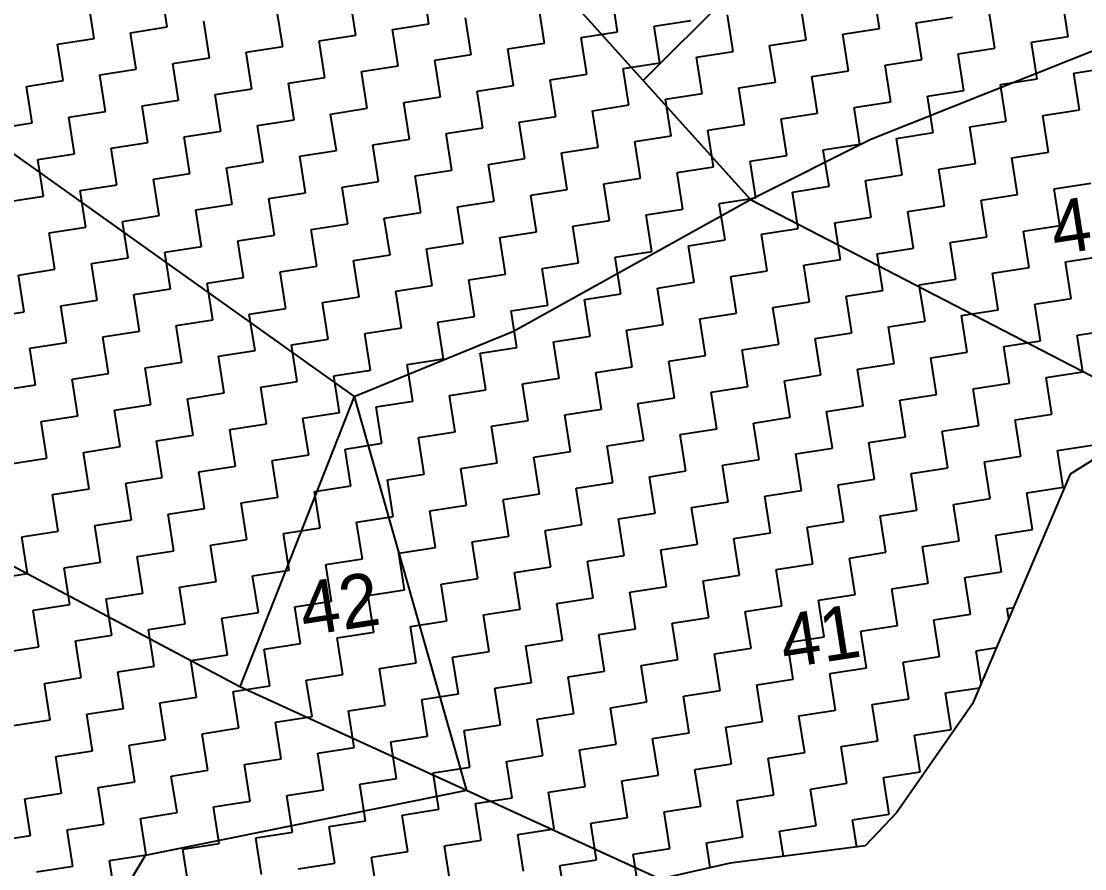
# Model space of a CAD drawing. Header units: metres. Extents: x 288488 to 290462, y 1999122 to 2001536.
# Drawn here: x 288994.5 to 289137, y 1999396.6 to 1999510.1 of the extents above; entities that cross this region are included whole.
import ezdxf
from ezdxf.enums import TextEntityAlignment as Align

# ---------------------------------------------------------------- set-up
doc = ezdxf.new("R2010")
doc.units = ezdxf.units.M
doc.header["$MEASUREMENT"] = 0
for name, color, linetype in [('POLY_HATCH', 12, 'Continuous'), ('POLY_PARCEL', 6, 'Continuous'), ('TEXT_PARCEL', 7, 'Continuous')]:
    doc.layers.add(name, color=color, linetype=linetype)
doc.styles.add('TEXT_MAP', font='')
doc.styles.get('TEXT_MAP').set_extended_font_data('Kruti Dev 050')

msp = doc.modelspace()

# ---------------------------------------------------------------- linework, layer by layer
at = {"layer": 'POLY_HATCH', "linetype": 'Continuous'}
for p, q in [((289014.07, 1999509.36), (289013.31, 1999514.26)), ((289049.14, 1999509.79), (289048.38, 1999514.69)), ((289109.48, 1999509.15), (289108.71, 1999514.05)), ((289004.27, 1999507.83), (289003.51, 1999512.73)), ((289039.34, 1999508.27), (289038.58, 1999513.17)), ((289074.41, 1999508.71), (289073.64, 1999513.61)), ((289134.74, 1999508.06), (289133.98, 1999512.96)), ((289029.54, 1999506.74), (289028.77, 1999511.64)), ((289064.61, 1999507.18), (289063.84, 1999512.08)), ((289099.68, 1999507.62), (289098.91, 1999512.52)), ((289124.94, 1999506.53), (289124.18, 1999511.43)), ((289019.73, 1999505.22), (289018.97, 1999510.12)), ((289044.24, 1999509.03), (289049.14, 1999509.79)), ((289054.8, 1999505.66), (289054.04, 1999510.56)), ((289079.31, 1999509.47), (289084.21, 1999510.23)), ((289089.87, 1999506.09), (289089.11, 1999511)), ((289114.38, 1999509.91), (289119.28, 1999510.67)), ((289115.14, 1999505.01), (289114.38, 1999509.91)), ((289009.17, 1999508.59), (289014.07, 1999509.36)), ((289009.93, 1999503.69), (289009.17, 1999508.59)), ((289045, 1999504.13), (289044.24, 1999509.03)), ((289069.51, 1999507.94), (289074.41, 1999508.71)), ((289080.07, 1999504.57), (289079.31, 1999509.47)), ((289104.58, 1999508.38), (289109.48, 1999509.15)), ((289105.34, 1999503.48), (289104.58, 1999508.38)), ((288999.37, 1999507.07), (289004.27, 1999507.83)), ((289000.13, 1999502.17), (288999.37, 1999507.07)), ((289034.44, 1999507.51), (289039.34, 1999508.27)), ((289035.2, 1999502.6), (289034.44, 1999507.51)), ((289059.7, 1999506.42), (289064.61, 1999507.18)), ((289070.27, 1999503.04), (289069.51, 1999507.94)), ((289094.77, 1999506.86), (289099.68, 1999507.62)), ((289095.54, 1999501.96), (289094.77, 1999506.86)), ((289129.84, 1999507.3), (289134.74, 1999508.06)), ((289130.61, 1999502.4), (289129.84, 1999507.3)), ((289024.64, 1999505.98), (289029.54, 1999506.74)), ((289025.4, 1999501.08), (289024.64, 1999505.98)), ((289049.9, 1999504.89), (289054.8, 1999505.66)), ((289060.47, 1999501.52), (289059.7, 1999506.42)), ((289084.97, 1999505.33), (289089.87, 1999506.09)), ((289120.04, 1999505.77), (289124.94, 1999506.53)), ((289120.8, 1999500.87), (289120.04, 1999505.77)), ((289014.83, 1999504.45), (289019.73, 1999505.22)), ((289015.6, 1999499.55), (289014.83, 1999504.45)), ((289040.1, 1999503.37), (289045, 1999504.13)), ((289050.67, 1999499.99), (289049.9, 1999504.89)), ((289075.17, 1999503.81), (289080.07, 1999504.57)), ((289085.74, 1999500.43), (289084.97, 1999505.33)), ((289110.24, 1999504.24), (289115.14, 1999505.01)), ((289111, 1999499.34), (289110.24, 1999504.24)), ((289005.03, 1999502.93), (289009.93, 1999503.69)), ((289005.79, 1999498.03), (289005.03, 1999502.93)), ((289030.3, 1999501.84), (289035.2, 1999502.6)), ((289040.86, 1999498.47), (289040.1, 1999503.37)), ((289065.37, 1999502.28), (289070.27, 1999503.04)), ((289075.93, 1999498.91), (289075.17, 1999503.81)), ((289100.44, 1999502.72), (289105.34, 1999503.48)), ((289101.2, 1999497.82), (289100.44, 1999502.72)), ((289135.51, 1999503.16), (289140.41, 1999503.92)), ((289136.27, 1999498.26), (289135.51, 1999503.16)), ((288995.23, 1999501.4), (289000.13, 1999502.17)), ((288995.99, 1999496.5), (288995.23, 1999501.4)), ((289031.06, 1999496.94), (289030.3, 1999501.84)), ((289055.57, 1999500.75), (289060.47, 1999501.52)), ((289066.13, 1999497.38), (289065.37, 1999502.28)), ((289090.64, 1999501.19), (289095.54, 1999501.96)), ((289091.4, 1999496.29), (289090.64, 1999501.19)), ((289125.71, 1999501.63), (289130.61, 1999502.4)), ((289126.47, 1999496.73), (289125.71, 1999501.63)), ((289020.5, 1999500.32), (289025.4, 1999501.08)), ((289021.26, 1999495.42), (289020.5, 1999500.32)), ((289045.76, 1999499.23), (289050.67, 1999499.99)), ((289056.33, 1999495.85), (289055.57, 1999500.75)), ((289080.83, 1999499.67), (289085.74, 1999500.43)), ((289115.9, 1999500.11), (289120.8, 1999500.87)), ((289116.67, 1999495.21), (289115.9, 1999500.11)), ((289010.7, 1999498.79), (289015.6, 1999499.55)), ((289011.46, 1999493.89), (289010.7, 1999498.79)), ((289035.96, 1999497.7), (289040.86, 1999498.47)), ((289046.53, 1999494.33), (289045.76, 1999499.23)), ((289071.03, 1999498.14), (289075.93, 1999498.91)), ((289081.6, 1999494.77), (289080.83, 1999499.67)), ((289106.1, 1999498.58), (289111, 1999499.34)), ((289106.86, 1999493.68), (289106.1, 1999498.58)), ((289000.89, 1999497.26), (289005.79, 1999498.03)), ((289001.66, 1999492.36), (289000.89, 1999497.26)), ((289026.16, 1999496.18), (289031.06, 1999496.94)), ((289036.73, 1999492.8), (289035.96, 1999497.7)), ((289061.23, 1999496.62), (289066.13, 1999497.38)), ((289071.8, 1999493.24), (289071.03, 1999498.14)), ((289096.3, 1999497.06), (289101.2, 1999497.82)), ((289097.06, 1999492.15), (289096.3, 1999497.06)), ((289131.37, 1999497.49), (289136.27, 1999498.26)), ((289132.13, 1999492.59), (289131.37, 1999497.49)), ((288991.09, 1999495.74), (288995.99, 1999496.5)), ((289026.92, 1999491.28), (289026.16, 1999496.18)), ((289051.43, 1999495.09), (289056.33, 1999495.85)), ((289061.99, 1999491.72), (289061.23, 1999496.62)), ((289086.5, 1999495.53), (289091.4, 1999496.29)), ((289087.26, 1999490.63), (289086.5, 1999495.53)), ((289121.57, 1999495.97), (289126.47, 1999496.73)), ((289122.33, 1999491.07), (289121.57, 1999495.97)), ((289016.36, 1999494.65), (289021.26, 1999495.42)), ((289017.12, 1999489.75), (289016.36, 1999494.65)), ((289041.63, 1999493.57), (289046.53, 1999494.33)), ((289052.19, 1999490.19), (289051.43, 1999495.09)), ((289076.7, 1999494), (289081.6, 1999494.77)), ((289111.77, 1999494.44), (289116.67, 1999495.21)), ((289112.53, 1999489.54), (289111.77, 1999494.44)), ((289006.56, 1999493.13), (289011.46, 1999493.89)), ((289007.32, 1999488.23), (289006.56, 1999493.13)), ((289031.83, 1999492.04), (289036.73, 1999492.8)), ((289042.39, 1999488.66), (289041.63, 1999493.57)), ((289066.89, 1999492.48), (289071.8, 1999493.24)), ((289077.46, 1999489.1), (289076.7, 1999494)), ((289101.96, 1999492.92), (289106.86, 1999493.68)), ((289102.73, 1999488.02), (289101.96, 1999492.92)), ((288996.76, 1999491.6), (289001.66, 1999492.36)), ((288997.52, 1999486.7), (288996.76, 1999491.6)), ((289022.02, 1999490.51), (289026.92, 1999491.28)), ((289032.59, 1999487.14), (289031.83, 1999492.04)), ((289057.09, 1999490.95), (289061.99, 1999491.72)), ((289067.66, 1999487.58), (289066.89, 1999492.48)), ((289092.16, 1999491.39), (289097.06, 1999492.15)), ((289092.92, 1999486.49), (289092.16, 1999491.39)), ((289127.23, 1999491.83), (289132.13, 1999492.59)), ((289127.99, 1999486.93), (289127.23, 1999491.83)), ((289022.79, 1999485.61), (289022.02, 1999490.51)), ((289047.29, 1999489.43), (289052.19, 1999490.19)), ((289057.86, 1999486.05), (289057.09, 1999490.95)), ((289082.36, 1999489.87), (289087.26, 1999490.63)), ((289083.12, 1999484.97), (289082.36, 1999489.87)), ((289117.43, 1999490.31), (289122.33, 1999491.07)), ((289118.19, 1999485.4), (289117.43, 1999490.31)), ((289012.22, 1999488.99), (289017.12, 1999489.75)), ((289012.98, 1999484.09), (289012.22, 1999488.99)), ((289037.49, 1999487.9), (289042.39, 1999488.66)), ((289048.05, 1999484.53), (289047.29, 1999489.43)), ((289072.56, 1999488.34), (289077.46, 1999489.1)), ((289073.32, 1999483.44), (289072.56, 1999488.34)), ((289107.63, 1999488.78), (289112.53, 1999489.54)), ((289108.39, 1999483.88), (289107.63, 1999488.78)), ((289132.89, 1999487.69), (289137.8, 1999488.46)), ((289002.42, 1999487.46), (289007.32, 1999488.23)), ((289003.18, 1999482.56), (289002.42, 1999487.46)), ((289027.69, 1999486.38), (289032.59, 1999487.14)), ((289038.25, 1999483), (289037.49, 1999487.9)), ((289062.76, 1999486.81), (289067.66, 1999487.58)), ((289097.83, 1999487.25), (289102.73, 1999488.02)), ((289098.59, 1999482.35), (289097.83, 1999487.25)), ((289123.09, 1999486.17), (289127.99, 1999486.93)), ((289133.66, 1999482.79), (289132.89, 1999487.69)), ((288992.62, 1999485.94), (288997.52, 1999486.7)), ((289017.89, 1999484.85), (289022.79, 1999485.61)), ((289028.45, 1999481.48), (289027.69, 1999486.38)), ((289052.95, 1999485.29), (289057.86, 1999486.05)), ((289063.52, 1999481.91), (289062.76, 1999486.81)), ((289088.02, 1999485.73), (289092.92, 1999486.49)), ((289088.79, 1999480.83), (289088.02, 1999485.73)), ((289123.86, 1999481.27), (289123.09, 1999486.17)), ((289008.08, 1999483.32), (289012.98, 1999484.09)), ((289018.65, 1999479.95), (289017.89, 1999484.85)), ((289043.15, 1999483.76), (289048.05, 1999484.53)), ((289053.72, 1999480.39), (289052.95, 1999485.29)), ((289078.22, 1999484.2), (289083.12, 1999484.97)), ((289078.98, 1999479.3), (289078.22, 1999484.2)), ((289113.29, 1999484.64), (289118.19, 1999485.4)), ((289114.05, 1999479.74), (289113.29, 1999484.64)), ((289008.85, 1999478.42), (289008.08, 1999483.32)), ((289033.35, 1999482.24), (289038.25, 1999483)), ((289043.92, 1999478.86), (289043.15, 1999483.76)), ((289068.42, 1999482.68), (289073.32, 1999483.44)), ((289069.18, 1999477.78), (289068.42, 1999482.68)), ((289103.49, 1999483.12), (289108.39, 1999483.88)), ((289104.25, 1999478.21), (289103.49, 1999483.12)), ((289128.76, 1999482.03), (289133.66, 1999482.79)), ((288998.28, 1999481.8), (289003.18, 1999482.56)), ((288999.04, 1999476.9), (288998.28, 1999481.8)), ((289023.55, 1999480.71), (289028.45, 1999481.48)), ((289034.11, 1999477.34), (289033.35, 1999482.24)), ((289058.62, 1999481.15), (289063.52, 1999481.91)), ((289093.69, 1999481.59), (289098.59, 1999482.35)), ((289094.45, 1999476.69), (289093.69, 1999481.59)), ((289118.95, 1999480.5), (289123.86, 1999481.27)), ((289129.52, 1999477.13), (289128.76, 1999482.03)), ((289013.75, 1999479.19), (289018.65, 1999479.95)), ((289024.31, 1999475.81), (289023.55, 1999480.71)), ((289048.82, 1999479.63), (289053.72, 1999480.39)), ((289059.38, 1999476.25), (289058.62, 1999481.15)), ((289083.89, 1999480.06), (289088.79, 1999480.83)), ((289084.65, 1999475.16), (289083.89, 1999480.06)), ((289119.72, 1999475.6), (289118.95, 1999480.5)), ((289003.95, 1999477.66), (289008.85, 1999478.42)), ((289014.51, 1999474.29), (289013.75, 1999479.19)), ((289039.01, 1999478.1), (289043.92, 1999478.86)), ((289049.58, 1999474.72), (289048.82, 1999479.63)), ((289074.08, 1999478.54), (289078.98, 1999479.3)), ((289074.85, 1999473.64), (289074.08, 1999478.54)), ((289109.15, 1999478.98), (289114.05, 1999479.74)), ((289109.92, 1999474.08), (289109.15, 1999478.98)), ((289134.42, 1999477.89), (289139.32, 1999478.65)), ((289004.71, 1999472.76), (289003.95, 1999477.66)), ((289029.21, 1999476.57), (289034.11, 1999477.34)), ((289039.78, 1999473.2), (289039.01, 1999478.1)), ((289064.28, 1999477.01), (289069.18, 1999477.78)), ((289065.04, 1999472.11), (289064.28, 1999477.01)), ((289099.35, 1999477.45), (289104.25, 1999478.21)), ((289100.11, 1999472.55), (289099.35, 1999477.45)), ((289124.62, 1999476.37), (289129.52, 1999477.13)), ((289135.18, 1999472.99), (289134.42, 1999477.89)), ((288994.14, 1999476.14), (288999.04, 1999476.9)), ((288994.91, 1999471.23), (288994.14, 1999476.14)), ((289019.41, 1999475.05), (289024.31, 1999475.81)), ((289029.98, 1999471.67), (289029.21, 1999476.57)), ((289054.48, 1999475.49), (289059.38, 1999476.25)), ((289089.55, 1999475.93), (289094.45, 1999476.69)), ((289090.31, 1999471.03), (289089.55, 1999475.93)), ((289114.82, 1999474.84), (289119.72, 1999475.6)), ((289125.38, 1999471.46), (289124.62, 1999476.37)), ((289009.61, 1999473.52), (289014.51, 1999474.29)), ((289020.17, 1999470.15), (289019.41, 1999475.05)), ((289044.68, 1999473.96), (289049.58, 1999474.72)), ((289055.24, 1999470.59), (289054.48, 1999475.49)), ((289079.75, 1999474.4), (289084.65, 1999475.16)), ((289080.51, 1999469.5), (289079.75, 1999474.4)), ((289115.58, 1999469.94), (289114.82, 1999474.84)), ((288999.81, 1999472), (289004.71, 1999472.76)), ((289010.37, 1999468.62), (289009.61, 1999473.52)), ((289034.88, 1999472.44), (289039.78, 1999473.2)), ((289045.44, 1999469.06), (289044.68, 1999473.96)), ((289069.95, 1999472.88), (289074.85, 1999473.64)), ((289070.71, 1999467.97), (289069.95, 1999472.88)), ((289105.01, 1999473.31), (289109.92, 1999474.08)), ((289105.78, 1999468.41), (289105.01, 1999473.31)), ((289130.28, 1999472.23), (289135.18, 1999472.99)), ((289000.57, 1999467.1), (288999.81, 1999472)), ((289025.07, 1999470.91), (289029.98, 1999471.67)), ((289035.64, 1999467.54), (289034.88, 1999472.44)), ((289060.14, 1999471.35), (289065.04, 1999472.11)), ((289060.91, 1999466.45), (289060.14, 1999471.35)), ((289095.21, 1999471.79), (289100.11, 1999472.55)), ((289095.98, 1999466.89), (289095.21, 1999471.79)), ((289120.48, 1999470.7), (289125.38, 1999471.46)), ((289131.04, 1999467.33), (289130.28, 1999472.23)), ((288990.01, 1999470.47), (288994.91, 1999471.23)), ((289015.27, 1999469.39), (289020.17, 1999470.15)), ((289025.84, 1999466.01), (289025.07, 1999470.91)), ((289050.34, 1999469.82), (289055.24, 1999470.59)), ((289051.1, 1999464.92), (289050.34, 1999469.82)), ((289085.41, 1999470.26), (289090.31, 1999471.03)), ((289086.17, 1999465.36), (289085.41, 1999470.26)), ((289110.68, 1999469.18), (289115.58, 1999469.94)), ((289121.24, 1999465.8), (289120.48, 1999470.7)), ((289005.47, 1999467.86), (289010.37, 1999468.62)), ((289016.04, 1999464.48), (289015.27, 1999469.39)), ((289040.54, 1999468.3), (289045.44, 1999469.06)), ((289075.61, 1999468.74), (289080.51, 1999469.5)), ((289076.37, 1999463.84), (289075.61, 1999468.74)), ((289100.88, 1999467.65), (289105.78, 1999468.41)), ((289111.44, 1999464.27), (289110.68, 1999469.18)), ((289135.95, 1999468.09), (289140.85, 1999468.85)), ((288995.67, 1999466.33), (289000.57, 1999467.1)), ((289006.23, 1999462.96), (289005.47, 1999467.86)), ((289030.74, 1999466.77), (289035.64, 1999467.54)), ((289041.3, 1999463.4), (289040.54, 1999468.3)), ((289065.81, 1999467.21), (289070.71, 1999467.97)), ((289066.57, 1999462.31), (289065.81, 1999467.21)), ((289101.64, 1999462.75), (289100.88, 1999467.65)), ((289126.14, 1999466.56), (289131.04, 1999467.33)), ((289136.71, 1999463.19), (289135.95, 1999468.09)), ((288996.43, 1999461.43), (288995.67, 1999466.33)), ((289020.94, 1999465.25), (289025.84, 1999466.01)), ((289031.5, 1999461.87), (289030.74, 1999466.77)), ((289056.01, 1999465.69), (289060.91, 1999466.45)), ((289056.77, 1999460.78), (289056.01, 1999465.69)), ((289091.07, 1999466.12), (289095.98, 1999466.89)), ((289091.84, 1999461.22), (289091.07, 1999466.12)), ((289116.34, 1999465.04), (289121.24, 1999465.8)), ((289126.91, 1999461.66), (289126.14, 1999466.56)), ((289011.13, 1999463.72), (289016.04, 1999464.48)), ((289021.7, 1999460.35), (289020.94, 1999465.25)), ((289046.2, 1999464.16), (289051.1, 1999464.92)), ((289046.97, 1999459.26), (289046.2, 1999464.16)), ((289081.27, 1999464.6), (289086.17, 1999465.36)), ((289082.04, 1999459.7), (289081.27, 1999464.6)), ((289106.54, 1999463.51), (289111.44, 1999464.27)), ((289117.1, 1999460.14), (289116.34, 1999465.04)), ((289001.33, 1999462.2), (289006.23, 1999462.96)), ((289011.9, 1999458.82), (289011.13, 1999463.72)), ((289036.4, 1999462.63), (289041.3, 1999463.4)), ((289071.47, 1999463.07), (289076.37, 1999463.84)), ((289072.23, 1999458.17), (289071.47, 1999463.07)), ((289096.74, 1999461.99), (289101.64, 1999462.75)), ((289107.3, 1999458.61), (289106.54, 1999463.51)), ((289131.81, 1999462.43), (289136.71, 1999463.19)), ((288991.53, 1999460.67), (288996.43, 1999461.43)), ((289002.1, 1999457.29), (289001.33, 1999462.2)), ((289026.6, 1999461.11), (289031.5, 1999461.87)), ((289037.16, 1999457.73), (289036.4, 1999462.63)), ((289061.67, 1999461.55), (289066.57, 1999462.31)), ((289062.43, 1999456.65), (289061.67, 1999461.55)), ((289097.5, 1999457.09), (289096.74, 1999461.99)), ((289122.01, 1999460.9), (289126.91, 1999461.66)), ((289132.57, 1999457.52), (289131.81, 1999462.43)), ((289016.8, 1999459.58), (289021.7, 1999460.35)), ((289027.36, 1999456.21), (289026.6, 1999461.11)), ((289051.87, 1999460.02), (289056.77, 1999460.78)), ((289052.63, 1999455.12), (289051.87, 1999460.02)), ((289086.94, 1999460.46), (289091.84, 1999461.22)), ((289087.7, 1999455.56), (289086.94, 1999460.46)), ((289112.2, 1999459.37), (289117.1, 1999460.14)), ((289122.77, 1999456), (289122.01, 1999460.9)), ((289007, 1999458.06), (289011.9, 1999458.82)), ((289017.56, 1999454.68), (289016.8, 1999459.58)), ((289042.07, 1999458.5), (289046.97, 1999459.26)), ((289042.83, 1999453.6), (289042.07, 1999458.5)), ((289077.13, 1999458.94), (289082.04, 1999459.7)), ((289077.9, 1999454.03), (289077.13, 1999458.94)), ((289102.4, 1999457.85), (289107.3, 1999458.61)), ((289112.97, 1999454.47), (289112.2, 1999459.37)), ((288997.19, 1999456.53), (289002.1, 1999457.29)), ((289007.76, 1999453.16), (289007, 1999458.06)), ((289032.26, 1999456.97), (289037.16, 1999457.73)), ((289067.33, 1999457.41), (289072.23, 1999458.17)), ((289068.1, 1999452.51), (289067.33, 1999457.41)), ((289092.6, 1999456.32), (289097.5, 1999457.09)), ((289103.17, 1999452.95), (289102.4, 1999457.85)), ((289127.67, 1999456.76), (289132.57, 1999457.52)), ((288997.96, 1999451.63), (288997.19, 1999456.53)), ((289022.46, 1999455.45), (289027.36, 1999456.21)), ((289033.03, 1999452.07), (289032.26, 1999456.97)), ((289057.53, 1999455.88), (289062.43, 1999456.65)), ((289058.29, 1999450.98), (289057.53, 1999455.88)), ((289093.36, 1999451.42), (289092.6, 1999456.32)), ((289117.87, 1999455.24), (289122.77, 1999456)), ((289128.43, 1999451.86), (289127.67, 1999456.76)), ((289012.66, 1999453.92), (289017.56, 1999454.68)), ((289023.22, 1999450.54), (289022.46, 1999455.45)), ((289047.73, 1999454.36), (289052.63, 1999455.12)), ((289048.49, 1999449.46), (289047.73, 1999454.36)), ((289082.8, 1999454.8), (289087.7, 1999455.56)), ((289083.56, 1999449.9), (289082.8, 1999454.8)), ((289108.07, 1999453.71), (289112.97, 1999454.47)), ((289118.63, 1999450.33), (289117.87, 1999455.24)), ((289002.86, 1999452.39), (289007.76, 1999453.16)), ((289013.42, 1999449.02), (289012.66, 1999453.92)), ((289037.93, 1999452.83), (289042.83, 1999453.6)), ((289038.69, 1999447.93), (289037.93, 1999452.83)), ((289073, 1999453.27), (289077.9, 1999454.03)), ((289073.76, 1999448.37), (289073, 1999453.27)), ((289098.26, 1999452.18), (289103.17, 1999452.95)), ((289108.83, 1999448.81), (289108.07, 1999453.71)), ((289133.33, 1999452.62), (289138.23, 1999453.39)), ((288993.06, 1999450.87), (288997.96, 1999451.63)), ((289003.62, 1999447.49), (289002.86, 1999452.39)), ((289028.13, 1999451.31), (289033.03, 1999452.07)), ((289028.89, 1999446.41), (289028.13, 1999451.31)), ((289063.19, 1999451.75), (289068.1, 1999452.51)), ((289063.96, 1999446.84), (289063.19, 1999451.75)), ((289088.46, 1999450.66), (289093.36, 1999451.42)), ((289099.03, 1999447.28), (289098.26, 1999452.18)), ((289123.53, 1999451.1), (289128.43, 1999451.86)), ((289134.1, 1999447.72), (289133.33, 1999452.62)), ((289018.32, 1999449.78), (289023.22, 1999450.54)), ((289053.39, 1999450.22), (289058.29, 1999450.98)), ((289054.16, 1999445.32), (289053.39, 1999450.22)), ((289078.66, 1999449.13), (289083.56, 1999449.9)), ((289089.23, 1999445.76), (289088.46, 1999450.66)), ((289113.73, 1999449.57), (289118.63, 1999450.33)), ((289124.29, 1999446.2), (289123.53, 1999451.1)), ((289008.52, 1999448.26), (289013.42, 1999449.02)), ((289019.09, 1999444.88), (289018.32, 1999449.78)), ((289043.59, 1999448.69), (289048.49, 1999449.46)), ((289044.35, 1999443.79), (289043.59, 1999448.69)), ((289079.42, 1999444.23), (289078.66, 1999449.13)), ((289103.93, 1999448.05), (289108.83, 1999448.81)), ((289114.49, 1999444.67), (289113.73, 1999449.57)), ((288998.72, 1999446.73), (289003.62, 1999447.49)), ((289009.28, 1999443.35), (289008.52, 1999448.26)), ((289033.79, 1999447.17), (289038.69, 1999447.93)), ((289034.55, 1999442.27), (289033.79, 1999447.17)), ((289068.86, 1999447.61), (289073.76, 1999448.37)), ((289069.62, 1999442.71), (289068.86, 1999447.61)), ((289094.13, 1999446.52), (289099.03, 1999447.28)), ((289104.69, 1999443.15), (289103.93, 1999448.05)), ((289129.2, 1999446.96), (289134.1, 1999447.72)), ((288999.48, 1999441.83), (288998.72, 1999446.73)), ((289023.99, 1999445.64), (289028.89, 1999446.41)), ((289024.75, 1999440.74), (289023.99, 1999445.64)), ((289059.06, 1999446.08), (289063.96, 1999446.84)), ((289059.82, 1999441.18), (289059.06, 1999446.08)), ((289084.32, 1999445), (289089.23, 1999445.76)), ((289094.89, 1999441.62), (289094.13, 1999446.52)), ((289119.39, 1999445.43), (289124.29, 1999446.2)), ((289129.96, 1999442.06), (289129.2, 1999446.96)), ((289014.19, 1999444.12), (289019.09, 1999444.88)), ((289049.25, 1999444.56), (289054.16, 1999445.32)), ((289050.02, 1999439.66), (289049.25, 1999444.56)), ((289074.52, 1999443.47), (289079.42, 1999444.23)), ((289085.09, 1999440.09), (289084.32, 1999445)), ((289109.59, 1999443.91), (289114.49, 1999444.67)), ((289120.16, 1999440.53), (289119.39, 1999445.43)), ((289004.38, 1999442.59), (289009.28, 1999443.35)), ((289014.95, 1999439.22), (289014.19, 1999444.12)), ((289039.45, 1999443.03), (289044.35, 1999443.79)), ((289040.22, 1999438.13), (289039.45, 1999443.03)), ((289075.29, 1999438.57), (289074.52, 1999443.47)), ((289099.79, 1999442.38), (289104.69, 1999443.15)), ((289110.35, 1999439.01), (289109.59, 1999443.91)), ((288994.58, 1999441.07), (288999.48, 1999441.83)), ((289005.15, 1999437.69), (289004.38, 1999442.59)), ((289029.65, 1999441.51), (289034.55, 1999442.27)), ((289030.41, 1999436.6), (289029.65, 1999441.51)), ((289064.72, 1999441.94), (289069.62, 1999442.71)), ((289065.48, 1999437.04), (289064.72, 1999441.94)), ((289089.99, 1999440.86), (289094.89, 1999441.62)), ((289100.55, 1999437.48), (289099.79, 1999442.38)), ((289125.06, 1999441.3), (289129.96, 1999442.06)), ((288995.34, 1999436.17), (288994.58, 1999441.07)), ((289019.85, 1999439.98), (289024.75, 1999440.74)), ((289020.61, 1999435.08), (289019.85, 1999439.98)), ((289054.92, 1999440.42), (289059.82, 1999441.18)), ((289055.68, 1999435.52), (289054.92, 1999440.42)), ((289080.19, 1999439.33), (289085.09, 1999440.09)), ((289090.75, 1999435.96), (289089.99, 1999440.86)), ((289115.26, 1999439.77), (289120.16, 1999440.53)), ((289125.82, 1999436.39), (289125.06, 1999441.3)), ((289010.05, 1999438.45), (289014.95, 1999439.22)), ((289045.12, 1999438.89), (289050.02, 1999439.66)), ((289045.88, 1999433.99), (289045.12, 1999438.89)), ((289070.38, 1999437.81), (289075.29, 1999438.57)), ((289080.95, 1999434.43), (289080.19, 1999439.33)), ((289105.45, 1999438.24), (289110.35, 1999439.01)), ((289116.02, 1999434.87), (289115.26, 1999439.77)), ((289000.25, 1999436.93), (289005.15, 1999437.69)), ((289010.81, 1999433.55), (289010.05, 1999438.45)), ((289035.32, 1999437.37), (289040.22, 1999438.13)), ((289036.08, 1999432.47), (289035.32, 1999437.37)), ((289071.15, 1999432.9), (289070.38, 1999437.81)), ((289095.65, 1999436.72), (289100.55, 1999437.48)), ((289106.22, 1999433.34), (289105.45, 1999438.24)), ((288990.44, 1999435.4), (288995.34, 1999436.17)), ((289001.01, 1999432.03), (289000.25, 1999436.93)), ((289025.51, 1999435.84), (289030.41, 1999436.6)), ((289026.28, 1999430.94), (289025.51, 1999435.84)), ((289060.58, 1999436.28), (289065.48, 1999437.04)), ((289061.35, 1999431.38), (289060.58, 1999436.28)), ((289085.85, 1999435.19), (289090.75, 1999435.96)), ((289096.41, 1999431.82), (289095.65, 1999436.72)), ((289120.92, 1999435.63), (289125.82, 1999436.39)), ((289121.68, 1999430.73), (289120.92, 1999435.63)), ((289015.71, 1999434.32), (289020.61, 1999435.08)), ((289016.47, 1999429.41), (289015.71, 1999434.32)), ((289050.78, 1999434.75), (289055.68, 1999435.52)), ((289051.54, 1999429.85), (289050.78, 1999434.75)), ((289076.05, 1999433.67), (289080.95, 1999434.43)), ((289086.61, 1999430.29), (289085.85, 1999435.19)), ((289111.12, 1999434.11), (289116.02, 1999434.87)), ((289005.91, 1999432.79), (289010.81, 1999433.55)), ((289006.67, 1999427.89), (289005.91, 1999432.79)), ((289040.98, 1999433.23), (289045.88, 1999433.99)), ((289041.74, 1999428.33), (289040.98, 1999433.23)), ((289066.25, 1999432.14), (289071.15, 1999432.9)), ((289076.81, 1999428.77), (289076.05, 1999433.67)), ((289101.32, 1999432.58), (289106.22, 1999433.34)), ((289111.88, 1999429.21), (289111.12, 1999434.11)), ((288996.11, 1999431.26), (289001.01, 1999432.03)), ((289031.18, 1999431.7), (289036.08, 1999432.47)), ((289031.94, 1999426.8), (289031.18, 1999431.7)), ((289056.44, 1999430.62), (289061.35, 1999431.38)), ((289067.01, 1999427.24), (289066.25, 1999432.14)), ((289091.51, 1999431.06), (289096.41, 1999431.82)), ((289102.08, 1999427.68), (289101.32, 1999432.58)), ((289126.58, 1999431.49), (289127.44, 1999431.63)), ((289126.8, 1999430.12), (289126.58, 1999431.49)), ((288996.87, 1999426.36), (288996.11, 1999431.26)), ((289021.38, 1999430.18), (289026.28, 1999430.94)), ((289022.14, 1999425.28), (289021.38, 1999430.18)), ((289057.21, 1999425.72), (289056.44, 1999430.62)), ((289081.71, 1999429.53), (289086.61, 1999430.29)), ((289092.28, 1999426.15), (289091.51, 1999431.06)), ((289116.78, 1999429.97), (289121.68, 1999430.73)), ((289117.54, 1999425.07), (289116.78, 1999429.97)), ((289011.57, 1999428.65), (289016.47, 1999429.41)), ((289012.34, 1999423.75), (289011.57, 1999428.65)), ((289046.64, 1999429.09), (289051.54, 1999429.85)), ((289047.41, 1999424.19), (289046.64, 1999429.09)), ((289071.91, 1999428), (289076.81, 1999428.77)), ((289082.47, 1999424.63), (289081.71, 1999429.53)), ((289106.98, 1999428.44), (289111.88, 1999429.21)), ((289001.77, 1999427.13), (289006.67, 1999427.89)), ((289002.53, 1999422.23), (289001.77, 1999427.13)), ((289036.84, 1999427.57), (289041.74, 1999428.33)), ((289037.6, 1999422.66), (289036.84, 1999427.57)), ((289062.11, 1999426.48), (289067.01, 1999427.24)), ((289072.67, 1999423.1), (289071.91, 1999428)), ((289097.18, 1999426.92), (289102.08, 1999427.68)), ((289107.74, 1999423.54), (289106.98, 1999428.44)), ((288991.97, 1999425.6), (288996.87, 1999426.36)), ((289027.04, 1999426.04), (289031.94, 1999426.8)), ((289027.8, 1999421.14), (289027.04, 1999426.04)), ((289052.31, 1999424.95), (289057.21, 1999425.72)), ((289062.87, 1999421.58), (289062.11, 1999426.48)), ((289087.38, 1999425.39), (289092.28, 1999426.15)), ((289097.94, 1999422.02), (289097.18, 1999426.92)), ((289122.44, 1999425.83), (289125.15, 1999426.25)), ((289123.12, 1999421.49), (289122.44, 1999425.83)), ((289017.24, 1999424.51), (289022.14, 1999425.28)), ((289018, 1999419.61), (289017.24, 1999424.51)), ((289053.07, 1999420.05), (289052.31, 1999424.95)), ((289077.57, 1999423.87), (289082.47, 1999424.63)), ((289088.14, 1999420.49), (289087.38, 1999425.39)), ((289112.64, 1999424.3), (289117.54, 1999425.07)), ((289113.41, 1999419.4), (289112.64, 1999424.3)), ((289007.44, 1999422.99), (289012.34, 1999423.75)), ((289008.2, 1999418.09), (289007.44, 1999422.99)), ((289042.5, 1999423.43), (289047.41, 1999424.19)), ((289043.27, 1999418.53), (289042.5, 1999423.43)), ((289067.77, 1999422.34), (289072.67, 1999423.1)), ((289078.34, 1999418.97), (289077.57, 1999423.87)), ((289102.84, 1999422.78), (289107.74, 1999423.54)), ((288997.63, 1999421.46), (289002.53, 1999422.23)), ((288998.4, 1999416.56), (288997.63, 1999421.46)), ((289032.7, 1999421.9), (289037.6, 1999422.66)), ((289033.47, 1999417), (289032.7, 1999421.9)), ((289057.97, 1999420.81), (289062.87, 1999421.58)), ((289068.53, 1999417.44), (289067.77, 1999422.34)), ((289093.04, 1999421.25), (289097.94, 1999422.02)), ((289103.6, 1999417.88), (289102.84, 1999422.78)), ((289022.9, 1999420.38), (289027.8, 1999421.14)), ((289023.66, 1999415.48), (289022.9, 1999420.38)), ((289048.17, 1999419.29), (289053.07, 1999420.05)), ((289058.73, 1999415.91), (289057.97, 1999420.81)), ((289083.24, 1999419.73), (289088.14, 1999420.49)), ((289093.8, 1999416.35), (289093.04, 1999421.25)), ((289118.31, 1999420.17), (289122.86, 1999420.88)), ((289119.07, 1999415.27), (289118.31, 1999420.17)), ((289013.1, 1999418.85), (289018, 1999419.61)), ((289013.86, 1999413.95), (289013.1, 1999418.85)), ((289048.93, 1999414.39), (289048.17, 1999419.29)), ((289073.44, 1999418.2), (289078.34, 1999418.97)), ((289084, 1999414.83), (289083.24, 1999419.73)), ((289108.5, 1999418.64), (289113.41, 1999419.4)), ((289109.27, 1999413.74), (289108.5, 1999418.64)), ((289003.3, 1999417.32), (289008.2, 1999418.09)), ((289004.06, 1999412.42), (289003.3, 1999417.32)), ((289038.37, 1999417.76), (289043.27, 1999418.53)), ((289039.13, 1999412.86), (289038.37, 1999417.76)), ((289063.63, 1999416.68), (289068.53, 1999417.44)), ((289074.2, 1999413.3), (289073.44, 1999418.2)), ((289098.7, 1999417.12), (289103.6, 1999417.88)), ((289099.47, 1999412.21), (289098.7, 1999417.12)), ((288993.5, 1999415.8), (288998.4, 1999416.56)), ((289028.56, 1999416.24), (289033.47, 1999417)), ((289029.33, 1999411.34), (289028.56, 1999416.24)), ((289053.83, 1999415.15), (289058.73, 1999415.91)), ((289064.4, 1999411.78), (289063.63, 1999416.68)), ((289088.9, 1999415.59), (289093.8, 1999416.35)), ((289018.76, 1999414.71), (289023.66, 1999415.48)), ((289019.53, 1999409.81), (289018.76, 1999414.71)), ((289044.03, 1999413.63), (289048.93, 1999414.39)), ((289054.59, 1999410.25), (289053.83, 1999415.15)), ((289079.1, 1999414.06), (289084, 1999414.83)), ((289089.66, 1999410.69), (289088.9, 1999415.59)), ((289114.17, 1999414.5), (289119.07, 1999415.27)), ((289114.93, 1999409.6), (289114.17, 1999414.5)), ((289008.96, 1999413.19), (289013.86, 1999413.95)), ((289009.72, 1999408.29), (289008.96, 1999413.19)), ((289034.23, 1999412.1), (289039.13, 1999412.86)), ((289044.79, 1999408.72), (289044.03, 1999413.63)), ((289069.3, 1999412.54), (289074.2, 1999413.3)), ((289079.86, 1999409.16), (289079.1, 1999414.06)), ((289104.37, 1999412.98), (289109.27, 1999413.74)), ((289105.13, 1999408.08), (289104.37, 1999412.98)), ((288999.16, 1999411.66), (289004.06, 1999412.42)), ((288999.92, 1999406.76), (288999.16, 1999411.66)), ((289034.99, 1999407.2), (289034.23, 1999412.1)), ((289059.5, 1999411.01), (289064.4, 1999411.78)), ((289070.06, 1999407.64), (289069.3, 1999412.54)), ((289094.56, 1999411.45), (289099.47, 1999412.21)), ((289095.33, 1999406.55), (289094.56, 1999411.45)), ((289024.43, 1999410.57), (289029.33, 1999411.34)), ((289025.19, 1999405.67), (289024.43, 1999410.57)), ((289049.69, 1999409.49), (289054.59, 1999410.25)), ((289060.26, 1999406.11), (289059.5, 1999411.01)), ((289084.76, 1999409.93), (289089.66, 1999410.69)), ((289014.62, 1999409.05), (289019.53, 1999409.81)), ((289015.39, 1999404.15), (289014.62, 1999409.05)), ((289039.89, 1999407.96), (289044.79, 1999408.72)), ((289050.46, 1999404.59), (289049.69, 1999409.49)), ((289074.96, 1999408.4), (289079.86, 1999409.16)), ((289085.53, 1999405.03), (289084.76, 1999409.93)), ((289110.03, 1999408.84), (289114.93, 1999409.6)), ((289110.79, 1999403.94), (289110.03, 1999408.84)), ((289004.82, 1999407.52), (289009.72, 1999408.29)), ((289005.59, 1999402.62), (289004.82, 1999407.52)), ((289030.09, 1999406.44), (289034.99, 1999407.2)), ((289040.65, 1999403.06), (289039.89, 1999407.96)), ((289065.16, 1999406.87), (289070.06, 1999407.64)), ((289075.72, 1999403.5), (289074.96, 1999408.4)), ((289100.23, 1999407.31), (289105.13, 1999408.08)), ((289100.99, 1999402.41), (289100.23, 1999407.31)), ((288995.02, 1999406), (288999.92, 1999406.76)), ((288995.78, 1999401.1), (288995.02, 1999406)), ((289030.85, 1999401.54), (289030.09, 1999406.44)), ((289055.36, 1999405.35), (289060.26, 1999406.11)), ((289065.92, 1999401.97), (289065.16, 1999406.87)), ((289090.43, 1999405.79), (289095.33, 1999406.55)), ((289091.19, 1999400.89), (289090.43, 1999405.79)), ((289020.29, 1999404.91), (289025.19, 1999405.67)), ((289021.05, 1999400.01), (289020.29, 1999404.91)), ((289045.56, 1999403.82), (289050.46, 1999404.59)), ((289056.12, 1999400.45), (289055.36, 1999405.35)), ((289080.62, 1999404.26), (289085.53, 1999405.03)), ((289010.49, 1999403.38), (289015.39, 1999404.15)), ((289011.25, 1999398.48), (289010.49, 1999403.38)), ((289035.75, 1999402.3), (289040.65, 1999403.06)), ((289046.32, 1999398.92), (289045.56, 1999403.82)), ((289070.82, 1999402.74), (289075.72, 1999403.5)), ((289081.39, 1999399.36), (289080.62, 1999404.26)), ((289105.89, 1999403.18), (289110.79, 1999403.94)), ((289106.46, 1999399.54), (289105.89, 1999403.18)), ((289000.68, 1999401.86), (289005.59, 1999402.62)), ((289001.45, 1999396.96), (289000.68, 1999401.86)), ((289025.95, 1999400.77), (289030.85, 1999401.54)), ((289036.52, 1999397.4), (289035.75, 1999402.3)), ((289061.02, 1999401.21), (289065.92, 1999401.97)), ((289071.59, 1999397.84), (289070.82, 1999402.74)), ((289096.09, 1999401.65), (289100.99, 1999402.41)), ((289096.61, 1999398.3), (289096.09, 1999401.65)), ((288990.88, 1999400.33), (288995.78, 1999401.1)), ((289026.71, 1999395.87), (289025.95, 1999400.77)), ((289051.22, 1999399.69), (289056.12, 1999400.45)), ((289061.78, 1999396.31), (289061.02, 1999401.21)), ((289086.29, 1999400.12), (289091.19, 1999400.89)), ((289086.81, 1999396.8), (289086.29, 1999400.12)), ((289016.15, 1999399.25), (289021.05, 1999400.01)), ((289016.91, 1999394.35), (289016.15, 1999399.25)), ((289041.42, 1999398.16), (289046.32, 1999398.92)), ((289051.98, 1999394.78), (289051.22, 1999399.69)), ((289076.49, 1999398.6), (289081.39, 1999399.36)), ((289077.11, 1999394.6), (289076.49, 1999398.6)), ((289006.35, 1999397.72), (289011.25, 1999398.48)), ((289007.11, 1999392.82), (289006.35, 1999397.72)), ((289031.62, 1999396.63), (289036.52, 1999397.4)), ((289042.18, 1999393.26), (289041.42, 1999398.16)), ((289066.68, 1999397.07), (289071.59, 1999397.84)), ((288996.55, 1999396.2), (289001.45, 1999396.96)), ((289067.45, 1999392.17), (289066.68, 1999397.07))]:
    msp.add_line(p, q, dxfattribs=at)
at = {"layer": 'POLY_HATCH'}
for p, q in [((289153.31, 1999460.98), (289135.04, 1999449.47)), ((289135.04, 1999449.47), (289121.94, 1999418.71)), ((289121.94, 1999418.71), (289111.74, 1999404.12)), ((289111.74, 1999404.12), (289107.55, 1999399.68)), ((289107.55, 1999399.68), (289089.47, 1999397.4)), ((289089.47, 1999397.4), (289074.29, 1999393.96))]:
    msp.add_line(p, q, dxfattribs=at)
at = {"layer": 'POLY_PARCEL'}
for p, q in [((289077.84, 1999502.19), (289136.86, 1999561.21)), ((288933.99, 1999534.74), (289039.11, 1999459.85)), ((289077.84, 1999502.19), (289059.01, 1999523.06)), ((289108.31, 1999494.33), (289147.64, 1999509.99)), ((289092.21, 1999486.27), (289077.84, 1999502.19)), ((289092.21, 1999486.27), (289108.31, 1999494.33)), ((289060.45, 1999468.62), (289092.21, 1999486.27)), ((289092.21, 1999486.27), (289157.88, 1999452.3)), ((289023.81, 1999421), (288906.5, 1999483.13)), ((289039.11, 1999459.85), (289060.45, 1999468.62)), ((289039.11, 1999459.85), (289023.81, 1999421)), ((289039.11, 1999459.85), (289054.18, 1999407.11)), ((289054.18, 1999407.11), (289023.81, 1999421)), ((289054.18, 1999407.11), (289011.13, 1999398.4)), ((289131.4, 1999371.79), (289054.18, 1999407.11)), ((289011.13, 1999398.4), (288998.78, 1999377.92))]:
    msp.add_line(p, q, dxfattribs=at)

# ---------------------------------------------------------------- texts
at = {"layer": 'TEXT_PARCEL', "style": 'TEXT_MAP'}
for s, p in [('40', (289137.71, 1999483.15)), ('42', (289037.11, 1999432.17)), ('41', (289101.48, 1999427.8))]:
    msp.add_text(s, height=7.142, rotation=8.8469, dxfattribs=at).set_placement(p, align=Align.MIDDLE)

doc.saveas('drawing.dxf')
